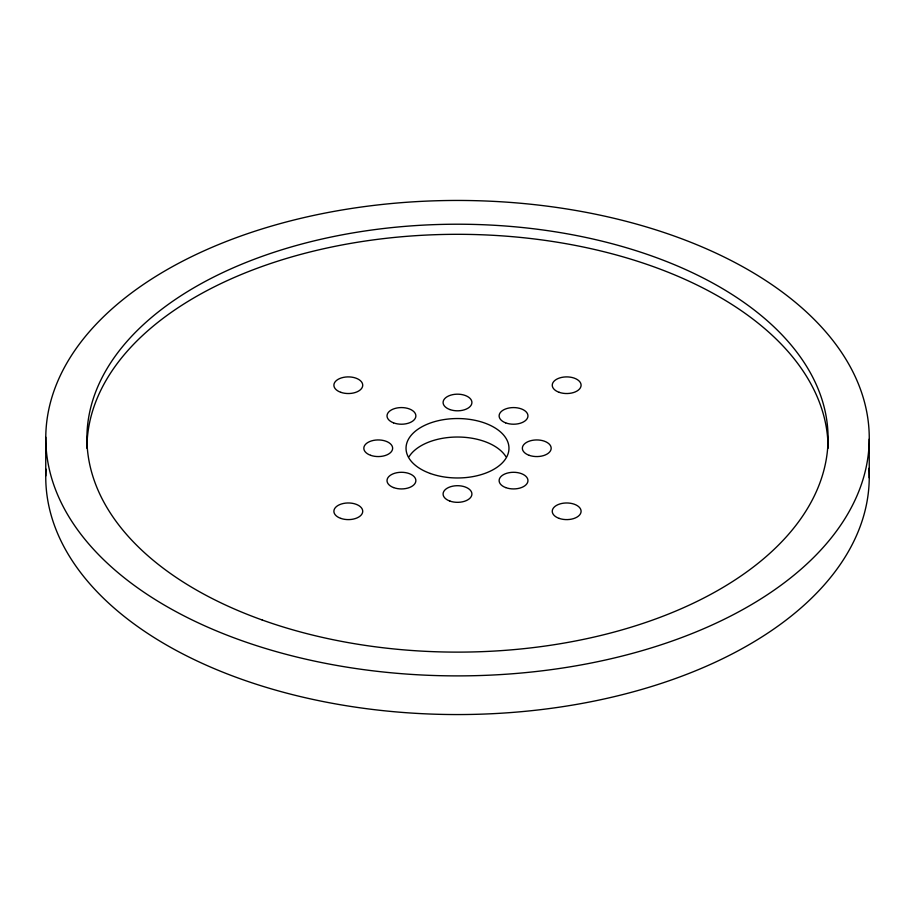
<?xml version="1.0" encoding="UTF-8"?>
<svg xmlns="http://www.w3.org/2000/svg" width="915" height="915" viewBox="0 0 915 915"><rect width="100%" height="100%" fill="white"/><g stroke="black" fill="none" stroke-linecap="round" stroke-linejoin="round"><path stroke-width="1.37" d="M869.25 439.12A411.75 237.728 0 0 1 250.207 643.565A411.75 237.728 0 0 1 253.043 231.827A411.75 237.728 0 0 1 869.25 439.12L869.25 477.779M45.75 437.221L45.75 475.88M86.925 448.259A370.575 213.95 0 0 1 457.5 234.309A370.575 213.95 0 0 1 828.075 448.259M409.074 456.676A51.469 29.715 0 0 1 457.5 437.027A51.469 29.715 0 0 1 505.926 456.676M868.987 468.274A411.75 237.728 0 0 1 458.209 714.558A411.75 237.728 0 0 1 45.967 469.098M430.382 473.513A51.469 29.715 0 0 0 508.946 449.185A51.469 29.715 0 0 0 433.184 422.067A51.469 29.715 0 0 0 430.382 473.513M505.618 422.844A14.411 8.315 0 0 0 527.932 416.394A14.411 8.315 0 0 0 507.093 408.456A14.411 8.315 0 0 0 505.618 422.844M529.213 455.338A14.411 8.315 0 0 0 551.173 448.487A14.411 8.315 0 0 0 529.911 440.938A14.411 8.315 0 0 0 529.213 455.338M505.618 487.558A14.411 8.315 0 0 0 527.932 481.107A14.411 8.315 0 0 0 507.093 473.169A14.411 8.315 0 0 0 505.618 487.558M449.951 501.1A14.411 8.315 0 0 0 471.911 494.249A14.411 8.315 0 0 0 450.649 486.7A14.411 8.315 0 0 0 449.951 501.1M393.519 487.558A14.411 8.315 0 0 0 415.845 481.107A14.411 8.315 0 0 0 394.994 473.169A14.411 8.315 0 0 0 393.519 487.558M370.689 455.338A14.411 8.315 0 0 0 392.638 448.487A14.411 8.315 0 0 0 371.387 440.938A14.411 8.315 0 0 0 370.689 455.338M393.519 422.844A14.411 8.315 0 0 0 415.845 416.394A14.411 8.315 0 0 0 394.994 408.456A14.411 8.315 0 0 0 393.519 422.844M449.951 409.577A14.411 8.315 0 0 0 471.911 402.726A14.411 8.315 0 0 0 450.649 395.177A14.411 8.315 0 0 0 449.951 409.577M559.202 518.405A14.411 8.315 0 0 0 581.094 511.474A14.411 8.315 0 0 0 559.751 503.993A14.411 8.315 0 0 0 559.202 518.405M559.202 392.329A14.411 8.315 0 0 0 581.094 385.409A14.411 8.315 0 0 0 559.751 377.918A14.411 8.315 0 0 0 559.202 392.329M340.838 392.329A14.411 8.315 0 0 0 362.729 385.409A14.411 8.315 0 0 0 341.387 377.918A14.411 8.315 0 0 0 340.838 392.329M340.838 518.405A14.411 8.315 0 0 0 362.729 511.474A14.411 8.315 0 0 0 341.387 503.993A14.411 8.315 0 0 0 340.838 518.405M262.216 620.004A370.575 213.95 0 0 0 827.892 444.884A370.575 213.95 0 0 0 282.38 249.612A370.575 213.95 0 0 0 262.216 620.004"/></g></svg>
